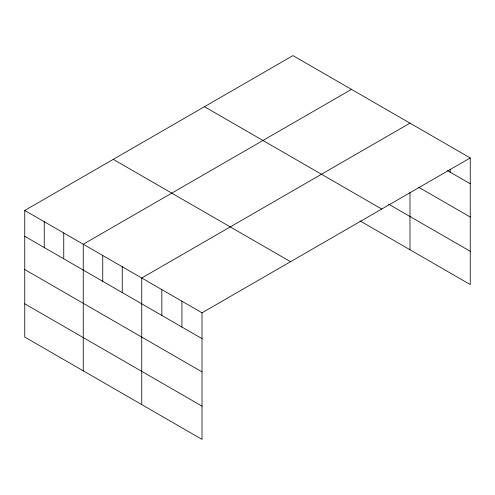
<?xml version="1.0" encoding="UTF-8"?>
<svg xmlns="http://www.w3.org/2000/svg" width="495" height="495" viewBox="0 0 495 495"><rect width="100%" height="100%" fill="white"/><g stroke="black" fill="none" stroke-linecap="round" stroke-linejoin="round"><path stroke-width="0.74" d="M470.25 157.948L202.022 312.809L202.022 439.399L24.75 337.052L24.75 210.462L292.978 55.601L470.25 157.948L470.25 284.538L359.927 220.844M351.481 89.378L83.247 244.239L83.247 370.823M409.978 123.15L141.749 278.011L141.749 404.601M447.48 170.633L470.25 183.775M418.683 187.258L470.25 217.027M388.525 204.107L470.25 251.287M204.466 106.71L381.732 209.051M113.268 159.359L290.534 261.707M24.75 210.462L202.022 312.809M24.75 236.294L202.022 338.636M24.75 269.54L202.022 371.887M24.75 303.8L202.022 406.147M450.159 169.142L450.159 172.18M409.978 192.654L409.978 249.74M181.931 301.214L181.931 327.04M161.84 289.612L161.84 315.439M122.246 266.756L122.246 292.582M102.75 255.494L102.75 281.327M63.75 232.978L63.75 258.811M44.247 221.723L44.247 247.549"/></g></svg>
